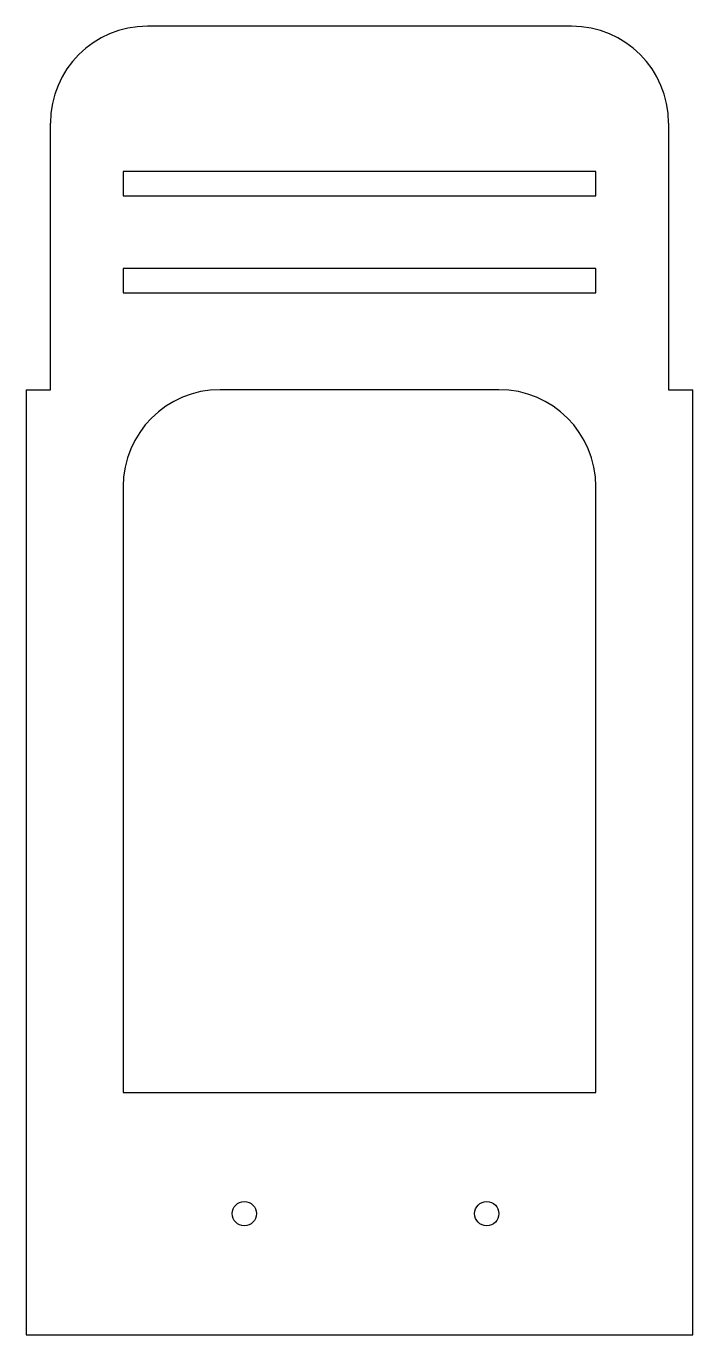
# Model space of a CAD drawing. Header units: millimetres. Extents: x -28 to 28, y 80 to 188.
import ezdxf

# ---------------------------------------------------------------- set-up
doc = ezdxf.new("R2010")
doc.units = ezdxf.units.MM
doc.layers.add('Sketch006', color=7, linetype='CONTINUOUS')

msp = doc.modelspace()

# ---------------------------------------------------------------- linework, layer by layer
at = {"layer": 'Sketch006'}
for p, q in [((17.5, 188), (-17.5, 188)), ((-25.5, 158), (-25.5, 180)), ((25.5, 180), (25.5, 158)), ((-19.5, 176), (-19.5, 174)), ((19.5, 176), (-19.5, 176)), ((19.5, 174), (19.5, 176)), ((-19.5, 174), (19.5, 174)), ((-19.5, 168), (-19.5, 166)), ((19.5, 168), (-19.5, 168)), ((19.5, 166), (19.5, 168)), ((-19.5, 166), (19.5, 166)), ((-27.5, 158), (-27.5, 80)), ((-27.5, 158), (-25.5, 158)), ((11.5, 158), (-11.5, 158)), ((25.5, 158), (27.5, 158)), ((27.5, 80), (27.5, 158)), ((-19.5, 150), (-19.5, 100)), ((19.5, 100), (19.5, 150)), ((-19.5, 100), (19.5, 100)), ((-27.5, 80), (27.5, 80))]:
    msp.add_line(p, q, dxfattribs=at)
for centre in [(-9.5, 90), (10.5, 90)]:
    msp.add_circle(centre, 1, dxfattribs=at)
for centre, start, end in [((-17.5, 180), 90, 180), ((17.5, 180), 0, 90), ((-11.5, 150), 90, 180), ((11.5, 150), 0, 90)]:
    msp.add_arc(centre, 8, start, end, dxfattribs=at)

doc.saveas('drawing.dxf')
